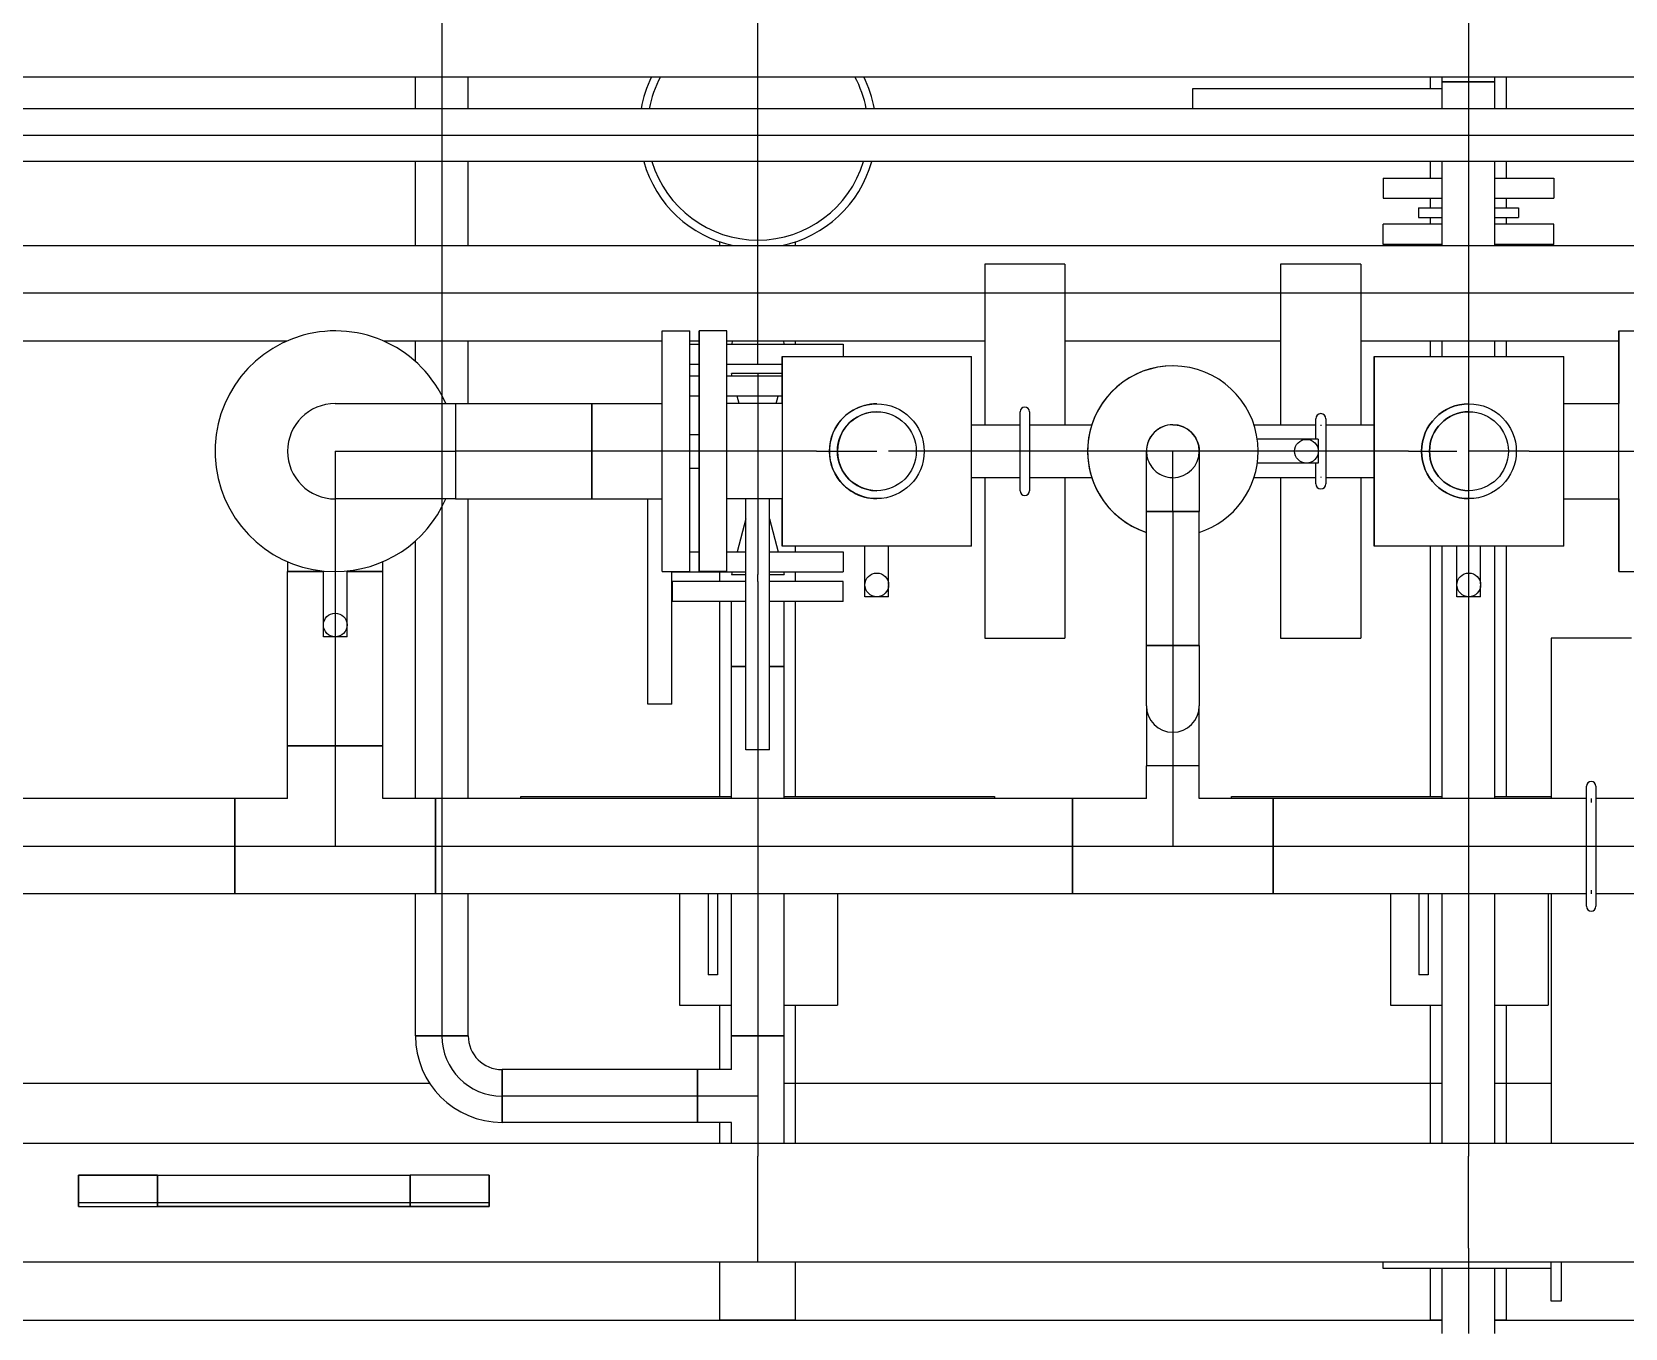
# Model space of a CAD drawing. Header units: inches. Extents: x 517790 to 538444, y 301815 to 302461.
# Drawn here: x 517886.676 to 517887.718, y 302345.551 to 302346.398 of the extents above; entities that cross this region are included whole.
import ezdxf

# ---------------------------------------------------------------- set-up
doc = ezdxf.new("R2010")
doc.units = ezdxf.units.IN
doc.header["$MEASUREMENT"] = 0
doc.layers.add('Layout', color=6, linetype='Continuous', lineweight=15)
doc.layers.add('硅胶总平面底图 工艺装置区', color=253, linetype='Continuous')

msp = doc.modelspace()

# ---------------------------------------------------------------- linework, layer by layer
at = {"layer": 'Layout', "color": 9, "lineweight": -3}
msp.add_arc((517885.3168, 302344.7463), 11.9999, 0, 86.22389, dxfattribs=at)
at = {"layer": '硅胶总平面底图 工艺装置区', "color": 253, "linetype": 'Continuous', "lineweight": -3}
for p, q in [((517886.9442, 302346.4463), (517886.9442, 302346.3688)), ((517887.6158, 302346.4211), (517887.6158, 302346.3688)), ((517887.1508, 302346.1809), (517887.1508, 302346.4079)), ((517886.615, 302346.3688), (517888.0286, 302346.3688)), ((517886.9269, 302346.3479), (517886.9269, 302346.3688)), ((517886.9442, 302346.3688), (517886.9442, 302346.3479)), ((517886.9614, 302346.3479), (517886.9614, 302346.3688)), ((517887.591, 302346.3612), (517887.591, 302346.3688)), ((517887.5986, 302346.3655), (517887.5986, 302346.3688)), ((517887.5986, 302346.3655), (517887.6331, 302346.3655)), ((517887.5986, 302346.3479), (517887.5986, 302346.3655)), ((517887.6158, 302346.3655), (517887.5986, 302346.3655)), ((517887.6158, 302346.3688), (517887.6158, 302346.3655)), ((517887.6158, 302346.3655), (517887.6158, 302346.3479)), ((517887.6331, 302346.3655), (517887.6158, 302346.3655)), ((517887.6331, 302346.3655), (517887.6331, 302346.3688)), ((517887.6331, 302346.3479), (517887.6331, 302346.3655)), ((517887.6406, 302346.3479), (517887.6406, 302346.3688)), ((517887.4354, 302346.3535), (517887.4354, 302346.3612)), ((517887.4354, 302346.3612), (517887.5986, 302346.3612)), ((517887.4354, 302346.3479), (517887.4354, 302346.3535)), ((517888.1361, 302346.3479), (517886.5923, 302346.3479)), ((517886.9442, 302346.3479), (517886.9442, 302346.3134)), ((517887.6158, 302346.3479), (517887.6158, 302346.3134)), ((517886.5923, 302346.3307), (517888.1361, 302346.3307)), ((517888.1361, 302346.3134), (517886.5923, 302346.3134)), ((517886.9269, 302346.2585), (517886.9269, 302346.3134)), ((517886.9442, 302346.3134), (517886.9442, 302346.2585)), ((517886.9614, 302346.2585), (517886.9614, 302346.3134)), ((517887.591, 302346.3026), (517887.591, 302346.3134)), ((517887.5986, 302346.2585), (517887.5986, 302346.3134)), ((517887.6158, 302346.3134), (517887.6158, 302346.2585)), ((517887.6331, 302346.2585), (517887.6331, 302346.3134)), ((517887.6406, 302346.3026), (517887.6406, 302346.3134)), ((517887.56, 302346.3026), (517887.5986, 302346.3026)), ((517887.56, 302346.3026), (517887.56, 302346.2894)), ((517887.6331, 302346.3026), (517887.6716, 302346.3026)), ((517887.6716, 302346.3026), (517887.6716, 302346.2894)), ((517887.56, 302346.2894), (517887.5986, 302346.2894)), ((517887.583, 302346.2832), (517887.5986, 302346.2832)), ((517887.583, 302346.2832), (517887.583, 302346.2769)), ((517887.591, 302346.2832), (517887.591, 302346.2894)), ((517887.6331, 302346.2894), (517887.6716, 302346.2894)), ((517887.6331, 302346.2832), (517887.6486, 302346.2832)), ((517887.6406, 302346.2832), (517887.6406, 302346.2894)), ((517887.6486, 302346.2832), (517887.6486, 302346.2769)), ((517887.5986, 302346.2724), (517887.56, 302346.2724)), ((517887.56, 302346.2592), (517887.56, 302346.2724)), ((517887.583, 302346.2769), (517887.5986, 302346.2769)), ((517887.591, 302346.2724), (517887.591, 302346.2769)), ((517887.6331, 302346.2769), (517887.6486, 302346.2769)), ((517887.6716, 302346.2724), (517887.6331, 302346.2724)), ((517887.6406, 302346.2724), (517887.6406, 302346.2769)), ((517887.6716, 302346.2592), (517887.6716, 302346.2724)), ((517887.126, 302346.2585), (517887.126, 302346.2609)), ((517887.1756, 302346.2585), (517887.1756, 302346.2609)), ((517887.5986, 302346.2592), (517887.56, 302346.2592)), ((517887.591, 302346.2585), (517887.591, 302346.2592)), ((517887.6716, 302346.2592), (517887.6331, 302346.2592)), ((517887.6406, 302346.2585), (517887.6406, 302346.2592)), ((517886.6274, 302346.2585), (517887.9504, 302346.2585)), ((517886.9442, 302346.2585), (517886.9442, 302346.1962)), ((517887.6158, 302346.2585), (517887.6158, 302346.1962)), ((517887.2993, 302346.2463), (517887.2993, 302346.1413)), ((517887.3518, 302346.2463), (517887.2993, 302346.2463)), ((517887.3518, 302346.2463), (517887.3518, 302346.1413)), ((517887.4929, 302346.2463), (517887.4929, 302346.1413)), ((517887.5454, 302346.2463), (517887.4929, 302346.2463)), ((517887.5454, 302346.2463), (517887.5454, 302346.1413)), ((517887.2993, 302346.2273), (517886.6274, 302346.2273)), ((517887.3518, 302346.2273), (517887.2993, 302346.2273)), ((517887.4929, 302346.2273), (517887.3518, 302346.2273)), ((517887.5454, 302346.2273), (517887.4929, 302346.2273)), ((517887.9504, 302346.2273), (517887.5454, 302346.2273)), ((517887.0882, 302346.124), (517887.0882, 302346.2028)), ((517887.0882, 302346.2028), (517887.1063, 302346.2028)), ((517887.1063, 302346.124), (517887.1063, 302346.2028)), ((517887.1306, 302346.2028), (517887.1125, 302346.2028)), ((517887.7142, 302346.2028), (517887.7323, 302346.2028)), ((517886.6274, 302346.1962), (517886.8429, 302346.1962)), ((517886.9059, 302346.1962), (517887.0882, 302346.1962)), ((517886.9269, 302346.1827), (517886.9269, 302346.1962)), ((517886.9442, 302346.1962), (517886.9442, 302346.1606)), ((517886.9614, 302346.1552), (517886.9614, 302346.1962)), ((517887.1063, 302346.1962), (517887.1125, 302346.1962)), ((517887.1063, 302346.1941), (517887.1125, 302346.1941)), ((517887.1306, 302346.1962), (517887.2993, 302346.1962)), ((517887.1306, 302346.1941), (517887.1508, 302346.1941)), ((517887.134, 302346.1962), (517887.1338, 302346.1941)), ((517887.1508, 302346.1941), (517887.2066, 302346.1941)), ((517887.1676, 302346.1962), (517887.1679, 302346.1941)), ((517887.1756, 302346.1941), (517887.1756, 302346.1962)), ((517887.2066, 302346.1941), (517887.2066, 302346.186)), ((517887.3518, 302346.1962), (517887.4929, 302346.1962)), ((517887.5454, 302346.1962), (517887.7142, 302346.1962)), ((517887.591, 302346.186), (517887.591, 302346.1962)), ((517887.5986, 302346.186), (517887.5986, 302346.1962)), ((517887.6158, 302346.1962), (517887.6158, 302346.186)), ((517887.6331, 302346.186), (517887.6331, 302346.1962)), ((517887.6406, 302346.186), (517887.6406, 302346.1962)), ((517887.1063, 302346.1809), (517887.1125, 302346.1809)), ((517887.1306, 302346.1809), (517887.1508, 302346.1809)), ((517887.1508, 302346.1809), (517887.1667, 302346.1809)), ((517887.1667, 302346.186), (517887.1667, 302346.186)), ((517887.1667, 302346.186), (517887.1667, 302346.062)), ((517887.1667, 302346.1552), (517887.1667, 302346.186)), ((517887.1667, 302346.186), (517887.2907, 302346.186)), ((517887.2907, 302346.062), (517887.2907, 302346.186)), ((517887.5541, 302346.062), (517887.5541, 302346.186)), ((517887.5541, 302346.186), (517887.5541, 302346.186)), ((517887.5541, 302346.186), (517887.5541, 302346.062)), ((517887.5541, 302346.186), (517887.6781, 302346.186)), ((517887.6158, 302346.186), (517887.6158, 302346.1634)), ((517887.6781, 302346.062), (517887.6781, 302346.186)), ((517887.1125, 302346.1732), (517887.1063, 302346.1732)), ((517887.1508, 302346.1732), (517887.1306, 302346.1732)), ((517887.1667, 302346.1748), (517887.1336, 302346.1748)), ((517887.134, 302346.1732), (517887.1336, 302346.1748)), ((517887.1508, 302346.1748), (517887.1508, 302346.1552)), ((517887.1667, 302346.1732), (517887.1508, 302346.1732)), ((517886.8744, 302346.1552), (517886.9531, 302346.1552)), ((517886.9442, 302346.1606), (517886.9442, 302346.0875)), ((517886.9531, 302346.1552), (517886.9531, 302346.124)), ((517886.9531, 302346.1552), (517887.0423, 302346.1552)), ((517886.9531, 302346.1552), (517886.9531, 302346.0928)), ((517887.0423, 302346.124), (517887.0423, 302346.1552)), ((517887.0423, 302346.1552), (517887.0882, 302346.1552)), ((517887.0423, 302346.1552), (517887.0423, 302346.124)), ((517887.1125, 302346.16), (517887.1063, 302346.16)), ((517887.1508, 302346.16), (517887.1306, 302346.16)), ((517887.1667, 302346.1552), (517887.1306, 302346.1552)), ((517887.1387, 302346.1552), (517887.1374, 302346.16)), ((517887.1667, 302346.16), (517887.1508, 302346.16)), ((517887.1508, 302346.1552), (517887.1508, 302346.0928)), ((517887.1629, 302346.1552), (517887.1642, 302346.16)), ((517887.2287, 302346.155), (517887.2287, 302346.155)), ((517887.6158, 302346.1634), (517887.6158, 302346.0289)), ((517887.6158, 302346.1634), (517887.6158, 302346.1634)), ((517887.6158, 302346.1634), (517887.6158, 302346.1634)), ((517887.6161, 302346.155), (517887.6161, 302346.155)), ((517887.6781, 302346.1552), (517887.7142, 302346.1552)), ((517887.2287, 302346.1498), (517887.2287, 302346.1498)), ((517887.3224, 302346.0982), (517887.3224, 302346.1498)), ((517887.3286, 302346.1498), (517887.3286, 302346.0982)), ((517887.5159, 302346.1318), (517887.5159, 302346.1453)), ((517887.5224, 302346.1453), (517887.5224, 302346.1027)), ((517887.6161, 302346.1498), (517887.6161, 302346.1498)), ((517887.1063, 302346.135), (517887.1125, 302346.135)), ((517887.2907, 302346.1413), (517887.3224, 302346.1413)), ((517887.3286, 302346.1413), (517887.3693, 302346.1413)), ((517887.4224, 302346.1413), (517887.4224, 302346.1413)), ((517887.4224, 302346.1413), (517887.4224, 302346.1413)), ((517887.4754, 302346.1413), (517887.5159, 302346.1413)), ((517887.5192, 302346.1413), (517887.5192, 302346.1407)), ((517887.5192, 302346.1413), (517887.5192, 302346.1407)), ((517887.5224, 302346.1413), (517887.5541, 302346.1413)), ((517886.8744, 302346.124), (517886.9531, 302346.124)), ((517886.8744, 302346.124), (517886.8744, 302346.0453)), ((517887.0423, 302346.124), (517886.9531, 302346.124)), ((517886.9531, 302346.124), (517886.9531, 302346.0928)), ((517886.9531, 302346.124), (517886.9531, 302346.124)), ((517886.9531, 302346.124), (517886.9531, 302346.124)), ((517887.1063, 302346.124), (517887.0423, 302346.124)), ((517887.0423, 302346.0928), (517887.0423, 302346.124)), ((517887.0423, 302346.124), (517887.0423, 302346.0928)), ((517887.0882, 302346.0453), (517887.0882, 302346.124)), ((517887.1893, 302346.124), (517887.1063, 302346.124)), ((517887.1063, 302346.0453), (517887.1063, 302346.124)), ((517887.1893, 302346.124), (517887.1893, 302346.124)), ((517887.1893, 302346.124), (517887.2287, 302346.124)), ((517887.2287, 302346.124), (517887.2287, 302346.124)), ((517887.2287, 302346.124), (517887.2287, 302346.124)), ((517887.2287, 302346.124), (517887.2287, 302346.124)), ((517887.268, 302346.124), (517887.2364, 302346.124)), ((517887.268, 302346.124), (517887.268, 302346.124)), ((517887.268, 302346.124), (517887.268, 302346.124)), ((517887.2907, 302346.124), (517887.268, 302346.124)), ((517887.3224, 302346.124), (517887.2907, 302346.124)), ((517887.3286, 302346.124), (517887.3224, 302346.124)), ((517887.3666, 302346.124), (517887.3286, 302346.124)), ((517887.383, 302346.124), (517887.3666, 302346.124)), ((517887.4224, 302346.124), (517887.383, 302346.124)), ((517887.383, 302346.124), (517887.383, 302346.124)), ((517887.383, 302346.124), (517887.383, 302346.124)), ((517887.4224, 302346.124), (517887.4224, 302346.124)), ((517887.4617, 302346.124), (517887.4224, 302346.124)), ((517887.4224, 302346.124), (517887.4224, 302346.124)), ((517887.4224, 302346.124), (517887.4224, 302346.124)), ((517887.4224, 302346.124), (517887.4224, 302346.124)), ((517887.5224, 302346.124), (517887.4617, 302346.124)), ((517887.4617, 302346.124), (517887.4617, 302346.124)), ((517887.5175, 302346.1318), (517887.4776, 302346.1318)), ((517887.5175, 302346.1318), (517887.5175, 302346.124)), ((517887.5175, 302346.124), (517887.5175, 302346.1163)), ((517887.5541, 302346.124), (517887.5224, 302346.124)), ((517887.5766, 302346.124), (517887.5541, 302346.124)), ((517887.5766, 302346.124), (517887.5766, 302346.124)), ((517887.5766, 302346.124), (517887.6082, 302346.124)), ((517887.616, 302346.124), (517887.616, 302346.124)), ((517887.616, 302346.124), (517887.616, 302346.124)), ((517887.616, 302346.124), (517887.616, 302346.124)), ((517887.616, 302346.124), (517887.6161, 302346.124)), ((517887.616, 302346.124), (517887.616, 302346.124)), ((517887.6554, 302346.124), (517887.6161, 302346.124)), ((517887.6554, 302346.124), (517887.6554, 302346.124)), ((517887.6554, 302346.124), (517887.7385, 302346.124)), ((517887.5175, 302346.1163), (517887.4776, 302346.1163)), ((517887.5159, 302346.1027), (517887.5159, 302346.1163)), ((517887.1063, 302346.113), (517887.1125, 302346.113)), ((517887.2907, 302346.1068), (517887.3224, 302346.1068)), ((517887.2993, 302346.1068), (517887.2993, 302346.0018)), ((517887.3286, 302346.1068), (517887.3693, 302346.1068)), ((517887.3518, 302346.1068), (517887.3518, 302346.0018)), ((517887.4754, 302346.1068), (517887.5159, 302346.1068)), ((517887.4929, 302346.1068), (517887.4929, 302346.0018)), ((517887.5192, 302346.1073), (517887.5192, 302346.1068)), ((517887.5192, 302346.1073), (517887.5192, 302346.1068)), ((517887.5224, 302346.1068), (517887.5541, 302346.1068)), ((517887.5454, 302346.1068), (517887.5454, 302346.0018)), ((517886.9531, 302346.0928), (517886.8744, 302346.0928)), ((517886.9531, 302346.0928), (517887.0423, 302346.0928)), ((517886.9614, 302345.8969), (517886.9614, 302346.0928)), ((517887.0423, 302346.0928), (517887.0882, 302346.0928)), ((517887.079, 302345.9587), (517887.079, 302346.0928)), ((517887.1667, 302346.0928), (517887.1306, 302346.0928)), ((517887.1431, 302345.9287), (517887.1431, 302346.0928)), ((517887.1508, 302346.0928), (517887.1508, 302346.0435)), ((517887.1586, 302345.9287), (517887.1586, 302346.0928)), ((517887.1667, 302346.062), (517887.1667, 302346.0928)), ((517887.2287, 302346.0982), (517887.2287, 302346.0982)), ((517887.2287, 302346.093), (517887.2287, 302346.093)), ((517887.6161, 302346.0982), (517887.6161, 302346.0982)), ((517887.6161, 302346.093), (517887.6161, 302346.093)), ((517887.6781, 302346.0928), (517887.7142, 302346.0928)), ((517886.9442, 302346.0875), (517886.9442, 302345.8969)), ((517887.4396, 302346.0846), (517887.4051, 302346.0846)), ((517887.4051, 302346.0846), (517887.4396, 302346.0846)), ((517887.4051, 302345.9969), (517887.4051, 302346.0846)), ((517887.4224, 302346.0846), (517887.4224, 302346.0847)), ((517887.4224, 302346.0847), (517887.4224, 302346.0847)), ((517887.4224, 302346.0846), (517887.4224, 302345.9969)), ((517887.4396, 302345.9969), (517887.4396, 302346.0846)), ((517887.1431, 302346.0797), (517887.1374, 302346.0583)), ((517887.1586, 302346.0797), (517887.1642, 302346.0583)), ((517886.9269, 302345.8969), (517886.9269, 302346.0653)), ((517887.1667, 302346.062), (517887.1667, 302346.062)), ((517887.2907, 302346.062), (517887.1667, 302346.062)), ((517887.1756, 302346.0583), (517887.1756, 302346.062)), ((517887.2209, 302346.0289), (517887.2209, 302346.062)), ((517887.2364, 302346.0369), (517887.2364, 302346.062)), ((517887.5541, 302346.062), (517887.5541, 302346.062)), ((517887.6781, 302346.062), (517887.5541, 302346.062)), ((517887.591, 302345.8982), (517887.591, 302346.062)), ((517887.5986, 302345.8969), (517887.5986, 302346.062)), ((517887.6082, 302346.0289), (517887.6082, 302346.062)), ((517887.6237, 302346.0373), (517887.6237, 302346.062)), ((517887.6331, 302345.8969), (517887.6331, 302346.062)), ((517887.6406, 302345.8982), (517887.6406, 302346.062)), ((517886.8432, 302346.0517), (517886.8432, 302346.0453)), ((517886.9056, 302346.0453), (517886.9056, 302346.0517)), ((517887.1063, 302346.0583), (517887.1125, 302346.0583)), ((517887.1306, 302346.0583), (517887.1431, 302346.0583)), ((517887.1586, 302346.0583), (517887.2066, 302346.0583)), ((517887.2066, 302346.0583), (517887.2066, 302346.0451)), ((517886.8667, 302346.0453), (517886.8432, 302346.0453)), ((517886.8432, 302346.0453), (517886.8667, 302346.0453)), ((517886.8432, 302345.9313), (517886.8432, 302346.0453)), ((517886.8667, 302346.0026), (517886.8667, 302346.0457)), ((517886.8744, 302346.0453), (517886.8744, 302346.0453)), ((517886.8744, 302346.0453), (517886.8744, 302346.0453)), ((517886.8744, 302346.0453), (517886.8744, 302346.0026)), ((517886.8822, 302346.0026), (517886.8822, 302346.0457)), ((517886.9056, 302346.0453), (517886.8822, 302346.0453)), ((517886.8822, 302346.0453), (517886.9056, 302346.0453)), ((517886.9056, 302345.9313), (517886.9056, 302346.0453)), ((517887.0882, 302346.0453), (517887.1063, 302346.0453)), ((517887.0945, 302345.9587), (517887.0945, 302346.0453)), ((517887.095, 302346.0453), (517887.095, 302346.0451)), ((517887.095, 302346.0451), (517887.1431, 302346.0451)), ((517887.1306, 302346.0453), (517887.1125, 302346.0453)), ((517887.126, 302346.0389), (517887.126, 302346.0451)), ((517887.134, 302346.0451), (517887.1336, 302346.0435)), ((517887.1336, 302346.0435), (517887.1431, 302346.0435)), ((517887.1508, 302346.0389), (517887.1508, 302346.0435)), ((517887.1586, 302346.0451), (517887.2066, 302346.0451)), ((517887.1586, 302346.0435), (517887.1681, 302346.0435)), ((517887.1677, 302346.0451), (517887.1681, 302346.0435)), ((517887.1756, 302346.0389), (517887.1756, 302346.0451)), ((517887.616, 302346.0444), (517887.616, 302346.0444)), ((517887.7142, 302346.0453), (517887.7323, 302346.0453)), ((517887.1431, 302346.0389), (517887.095, 302346.0389)), ((517887.095, 302346.0258), (517887.095, 302346.0389)), ((517887.1508, 302346.0389), (517887.1508, 302345.9833)), ((517887.2066, 302346.0389), (517887.1586, 302346.0389)), ((517887.2066, 302346.0258), (517887.2066, 302346.0389)), ((517887.2364, 302346.0289), (517887.2364, 302346.0363)), ((517887.6237, 302346.0289), (517887.6237, 302346.0359)), ((517887.1431, 302346.0258), (517887.095, 302346.0258)), ((517887.126, 302345.8982), (517887.126, 302346.0258)), ((517887.1336, 302345.9833), (517887.1336, 302346.0258)), ((517887.2066, 302346.0258), (517887.1586, 302346.0258)), ((517887.1681, 302345.9833), (517887.1681, 302346.0258)), ((517887.1756, 302345.8982), (517887.1756, 302346.0258)), ((517887.2287, 302346.0289), (517887.2209, 302346.0289)), ((517887.2364, 302346.0289), (517887.2287, 302346.0289)), ((517887.616, 302346.0289), (517887.6082, 302346.0289)), ((517887.6158, 302346.0289), (517887.6158, 302345.8969)), ((517887.6237, 302346.0289), (517887.616, 302346.0289)), ((517887.616, 302346.0289), (517887.616, 302346.0289)), ((517886.8744, 302346.0026), (517886.8667, 302346.0026)), ((517886.8822, 302346.0026), (517886.8744, 302346.0026)), ((517886.8744, 302346.0026), (517886.8744, 302345.9313)), ((517887.2993, 302346.0018), (517887.3518, 302346.0018)), ((517887.4929, 302346.0018), (517887.5454, 302346.0018)), ((517887.7224, 302346.0018), (517887.6699, 302346.0018)), ((517887.6699, 302346.0018), (517887.6699, 302345.8969)), ((517887.4396, 302345.9969), (517887.4051, 302345.9969)), ((517887.4051, 302345.9575), (517887.4051, 302345.9969)), ((517887.4051, 302345.9969), (517887.4396, 302345.9969)), ((517887.4224, 302345.9969), (517887.4224, 302345.9969)), ((517887.4224, 302345.9969), (517887.4224, 302345.9969)), ((517887.4224, 302345.9969), (517887.4224, 302345.9575)), ((517887.4396, 302345.9969), (517887.4396, 302345.9575)), ((517887.1336, 302345.9833), (517887.1431, 302345.9833)), ((517887.1336, 302345.8969), (517887.1336, 302345.9833)), ((517887.1431, 302345.9833), (517887.1336, 302345.9833)), ((517887.1508, 302345.9833), (517887.1508, 302345.9287)), ((517887.1586, 302345.9833), (517887.1681, 302345.9833)), ((517887.1681, 302345.9833), (517887.1586, 302345.9833)), ((517887.1681, 302345.8969), (517887.1681, 302345.9833)), ((517887.0867, 302345.9587), (517887.079, 302345.9587)), ((517887.0945, 302345.9587), (517887.0867, 302345.9587)), ((517887.4051, 302345.9575), (517887.4051, 302345.9182)), ((517887.4224, 302345.9575), (517887.4224, 302345.9403)), ((517887.4396, 302345.9182), (517887.4396, 302345.9575)), ((517887.4224, 302345.9403), (517887.4224, 302345.9182)), ((517886.9056, 302345.9313), (517886.8432, 302345.9313)), ((517886.8432, 302345.8969), (517886.8432, 302345.9313)), ((517886.8432, 302345.9313), (517886.9056, 302345.9313)), ((517886.8744, 302345.9313), (517886.8744, 302345.8657)), ((517886.8744, 302345.9313), (517886.8744, 302345.9313)), ((517886.9056, 302345.8969), (517886.9056, 302345.9313)), ((517887.1508, 302345.9287), (517887.1431, 302345.9287)), ((517887.1508, 302345.9287), (517887.1508, 302345.8969)), ((517887.1586, 302345.9287), (517887.1508, 302345.9287)), ((517887.4396, 302345.9182), (517887.4051, 302345.9182)), ((517887.4051, 302345.8969), (517887.4051, 302345.9182)), ((517887.4224, 302345.9182), (517887.4051, 302345.9182)), ((517887.4224, 302345.9182), (517887.4224, 302345.8657)), ((517887.4224, 302345.9182), (517887.4224, 302345.9182)), ((517887.4224, 302345.9182), (517887.4224, 302345.9182)), ((517887.4224, 302345.9182), (517887.4224, 302345.9182)), ((517887.4396, 302345.9182), (517887.4224, 302345.9182)), ((517887.4396, 302345.8969), (517887.4396, 302345.9182)), ((517887.693, 302345.8264), (517887.693, 302345.9049)), ((517887.6992, 302345.9049), (517887.6992, 302345.8264)), ((517886.8088, 302345.8969), (517886.6274, 302345.8969)), ((517886.8088, 302345.8969), (517886.8088, 302345.8345)), ((517886.8432, 302345.8969), (517886.8088, 302345.8969)), ((517886.8088, 302345.8345), (517886.8088, 302345.8969)), ((517886.94, 302345.8969), (517886.9056, 302345.8969)), ((517886.94, 302345.8345), (517886.94, 302345.8969)), ((517887.3568, 302345.8969), (517886.94, 302345.8969)), ((517886.94, 302345.8969), (517886.94, 302345.8345)), ((517886.9442, 302345.8969), (517886.9442, 302345.8345)), ((517886.9958, 302345.8982), (517887.1336, 302345.8982)), ((517886.9958, 302345.8969), (517886.9958, 302345.8982)), ((517887.1508, 302345.8969), (517887.1508, 302345.8345)), ((517887.1681, 302345.8982), (517887.3058, 302345.8982)), ((517887.3058, 302345.8982), (517887.3058, 302345.8969)), ((517887.3568, 302345.8969), (517887.3568, 302345.8345)), ((517887.4051, 302345.8969), (517887.3568, 302345.8969)), ((517887.3568, 302345.8345), (517887.3568, 302345.8969)), ((517887.488, 302345.8969), (517887.4396, 302345.8969)), ((517887.4608, 302345.8969), (517887.4608, 302345.8982)), ((517887.4608, 302345.8982), (517887.5986, 302345.8982)), ((517887.488, 302345.8969), (517887.488, 302345.8345)), ((517887.488, 302345.8345), (517887.488, 302345.8969)), ((517887.693, 302345.8969), (517887.488, 302345.8969)), ((517887.6158, 302345.8969), (517887.6158, 302345.8345)), ((517887.6331, 302345.8982), (517887.6699, 302345.8982)), ((517887.6961, 302345.8969), (517887.6961, 302345.8944)), ((517887.6961, 302345.8969), (517887.6961, 302345.8944)), ((517887.9042, 302345.8969), (517887.6992, 302345.8969)), ((517886.6274, 302345.8657), (517886.8088, 302345.8657)), ((517886.8088, 302345.8657), (517886.8088, 302345.8657)), ((517886.8088, 302345.8657), (517886.94, 302345.8657)), ((517886.94, 302345.8657), (517887.3568, 302345.8657)), ((517886.94, 302345.8657), (517886.94, 302345.8657)), ((517886.94, 302345.8657), (517886.94, 302345.8657)), ((517887.3568, 302345.8657), (517887.3568, 302345.8657)), ((517887.3568, 302345.8657), (517887.488, 302345.8657)), ((517887.488, 302345.8657), (517887.488, 302345.8657)), ((517887.488, 302345.8657), (517887.488, 302345.8657)), ((517887.488, 302345.8657), (517887.693, 302345.8657)), ((517887.693, 302345.8657), (517887.6992, 302345.8657)), ((517887.6992, 302345.8657), (517887.9042, 302345.8657)), ((517886.8088, 302345.8345), (517886.6274, 302345.8345)), ((517886.94, 302345.8345), (517886.8088, 302345.8345)), ((517886.9269, 302345.7417), (517886.9269, 302345.8345)), ((517887.3568, 302345.8345), (517886.94, 302345.8345)), ((517886.9442, 302345.8345), (517886.9442, 302345.7417)), ((517886.9614, 302345.7417), (517886.9614, 302345.8345)), ((517887.0997, 302345.8345), (517887.0997, 302345.7618)), ((517887.1183, 302345.8345), (517887.1183, 302345.7815)), ((517887.1245, 302345.8345), (517887.1245, 302345.7815)), ((517887.1336, 302345.7417), (517887.1336, 302345.8345)), ((517887.1508, 302345.8345), (517887.1508, 302345.7417)), ((517887.1681, 302345.7417), (517887.1681, 302345.8345)), ((517887.203, 302345.8345), (517887.203, 302345.7618)), ((517887.488, 302345.8345), (517887.3568, 302345.8345)), ((517887.693, 302345.8345), (517887.488, 302345.8345)), ((517887.5647, 302345.8345), (517887.5647, 302345.7618)), ((517887.5833, 302345.8345), (517887.5833, 302345.7815)), ((517887.5895, 302345.8345), (517887.5895, 302345.7815)), ((517887.5986, 302345.6715), (517887.5986, 302345.8345)), ((517887.6158, 302345.8345), (517887.6158, 302345.6715)), ((517887.6331, 302345.6715), (517887.6331, 302345.8345)), ((517887.668, 302345.8345), (517887.668, 302345.7618)), ((517887.6699, 302345.8345), (517887.6699, 302345.6715)), ((517887.6961, 302345.837), (517887.6961, 302345.8345)), ((517887.6961, 302345.837), (517887.6961, 302345.8345)), ((517887.9042, 302345.8345), (517887.6992, 302345.8345)), ((517887.1245, 302345.7815), (517887.1183, 302345.7815)), ((517887.5895, 302345.7815), (517887.5833, 302345.7815)), ((517887.0997, 302345.7618), (517887.1336, 302345.7618)), ((517887.126, 302345.7196), (517887.126, 302345.7618)), ((517887.1681, 302345.7618), (517887.203, 302345.7618)), ((517887.1756, 302345.6715), (517887.1756, 302345.7618)), ((517887.5647, 302345.7618), (517887.5986, 302345.7618)), ((517887.591, 302345.6715), (517887.591, 302345.7618)), ((517887.6331, 302345.7618), (517887.668, 302345.7618)), ((517887.6406, 302345.6715), (517887.6406, 302345.7618)), ((517886.9614, 302345.7417), (517886.9269, 302345.7417)), ((517886.9269, 302345.7417), (517886.9442, 302345.7417)), ((517886.9442, 302345.7417), (517886.9442, 302345.7417)), ((517886.9442, 302345.7417), (517886.9442, 302345.7417)), ((517886.9442, 302345.7417), (517886.9614, 302345.7417)), ((517887.1336, 302345.7417), (517887.1681, 302345.7417)), ((517887.1681, 302345.7417), (517887.1336, 302345.7417)), ((517887.1336, 302345.7196), (517887.1336, 302345.7417)), ((517887.1508, 302345.7417), (517887.1508, 302345.7417)), ((517887.1508, 302345.7417), (517887.1508, 302345.6715)), ((517887.1681, 302345.6715), (517887.1681, 302345.7417)), ((517886.9835, 302345.6851), (517886.9835, 302345.7196)), ((517887.1114, 302345.7196), (517886.9835, 302345.7196)), ((517886.9835, 302345.7196), (517886.9835, 302345.6851)), ((517887.1114, 302345.6851), (517887.1114, 302345.7196)), ((517887.1115, 302345.7196), (517887.1115, 302345.7024)), ((517887.1336, 302345.7196), (517887.1115, 302345.7196)), ((517886.6453, 302345.7107), (517886.9362, 302345.7107)), ((517887.1114, 302345.7107), (517887.1115, 302345.7107)), ((517887.1681, 302345.7107), (517887.5986, 302345.7107)), ((517887.6331, 302345.7107), (517887.6699, 302345.7107)), ((517886.9835, 302345.7024), (517887.1114, 302345.7024)), ((517886.9835, 302345.7024), (517886.9835, 302345.7024)), ((517886.9835, 302345.7024), (517886.9835, 302345.7024)), ((517887.1114, 302345.7024), (517887.1115, 302345.7024)), ((517887.1115, 302345.7024), (517887.1508, 302345.7024)), ((517887.1115, 302345.7024), (517887.1115, 302345.6851)), ((517887.1114, 302345.6851), (517886.9835, 302345.6851)), ((517887.1336, 302345.6851), (517887.1115, 302345.6851)), ((517887.126, 302345.6715), (517887.126, 302345.6851)), ((517887.1336, 302345.6715), (517887.1336, 302345.6851)), ((517886.4449, 302345.6715), (517890.7419, 302345.6715)), ((517887.1508, 302345.6715), (517887.1508, 302345.663)), ((517887.6158, 302345.6715), (517887.6158, 302345.663)), ((517887.1508, 302345.6074), (517887.1508, 302345.663)), ((517887.1508, 302345.663), (517887.1508, 302345.663)), ((517887.1508, 302345.663), (517887.1508, 302345.663)), ((517887.6158, 302345.6074), (517887.6158, 302345.663)), ((517886.7582, 302345.6507), (517886.7065, 302345.6507)), ((517886.7065, 302345.6507), (517886.7582, 302345.6507)), ((517886.7065, 302345.6507), (517886.7065, 302345.6301)), ((517886.7065, 302345.6301), (517886.7065, 302345.6507)), ((517886.7582, 302345.6301), (517886.7582, 302345.6507)), ((517886.7582, 302345.6507), (517886.7582, 302345.6301)), ((517886.7582, 302345.6507), (517886.9235, 302345.6507)), ((517886.7582, 302345.6507), (517886.9235, 302345.6507)), ((517886.7582, 302345.6507), (517886.7582, 302345.6301)), ((517886.9752, 302345.6507), (517886.9235, 302345.6507)), ((517886.9752, 302345.6507), (517886.9235, 302345.6507)), ((517886.9235, 302345.6507), (517886.9235, 302345.6301)), ((517886.9235, 302345.6301), (517886.9235, 302345.6507)), ((517886.9235, 302345.6507), (517886.9235, 302345.6301)), ((517886.9752, 302345.6301), (517886.9752, 302345.6507)), ((517886.9752, 302345.6507), (517886.9752, 302345.6301)), ((517886.7065, 302345.6328), (517886.9752, 302345.6328)), ((517886.7065, 302345.6301), (517886.7582, 302345.6301)), ((517886.7065, 302345.6301), (517886.7582, 302345.6301)), ((517886.9235, 302345.6301), (517886.7582, 302345.6301)), ((517886.7582, 302345.6301), (517886.9235, 302345.6301)), ((517886.9235, 302345.6301), (517886.9752, 302345.6301)), ((517886.9752, 302345.6301), (517886.9235, 302345.6301)), ((517887.1508, 302345.594), (517887.1508, 302345.6074)), ((517887.6158, 302345.6028), (517887.6158, 302345.6074)), ((517887.6158, 302345.6028), (517887.6158, 302345.594)), ((517886.4449, 302345.594), (517890.7419, 302345.594)), ((517887.126, 302345.5557), (517887.126, 302345.594)), ((517887.1756, 302345.5557), (517887.1756, 302345.594)), ((517887.56, 302345.5896), (517887.56, 302345.594)), ((517887.6158, 302345.594), (517887.6158, 302345.5471)), ((517887.6699, 302345.5682), (517887.6699, 302345.594)), ((517887.6764, 302345.594), (517887.6764, 302345.5682)), ((517887.6158, 302345.5896), (517887.56, 302345.5896)), ((517887.591, 302345.5557), (517887.591, 302345.5896)), ((517887.5986, 302345.5471), (517887.5986, 302345.5896)), ((517887.6699, 302345.5896), (517887.6158, 302345.5896)), ((517887.6331, 302345.5471), (517887.6331, 302345.5896)), ((517887.6406, 302345.5557), (517887.6406, 302345.5896)), ((517887.6764, 302345.5682), (517887.6699, 302345.5682)), ((517886.6453, 302345.5557), (517887.5986, 302345.5557)), ((517887.1756, 302345.5557), (517887.126, 302345.5557)), ((517887.5986, 302345.5557), (517887.591, 302345.5557)), ((517887.6331, 302345.5557), (517888.3219, 302345.5557)), ((517887.6406, 302345.5557), (517887.6331, 302345.5557))]:
    msp.add_line(p, q, dxfattribs=at)
for centre, radius in [((517887.2287, 302346.124), 0.031), ((517887.6161, 302346.124), 0.031), ((517887.2287, 302346.124), 0.0258), ((517887.6161, 302346.124), 0.0258), ((517887.5098, 302346.124), 0.00775), ((517887.2287, 302346.0366), 0.00775), ((517887.616, 302346.0366), 0.00775), ((517886.8744, 302346.0104), 0.00775)]:
    msp.add_circle(centre, radius, dxfattribs=at)
for centre, radius, start, end in [((517887.1508, 302346.3344), 0.0775, 153.6196, 169.9212), ((517887.1508, 302346.3344), 0.0723, 151.5712, 169.1929), ((517887.1508, 302346.3344), 0.0723, 10.8071, 28.4288), ((517887.1508, 302346.3344), 0.0775, 10.0788, 26.3804), ((517887.1508, 302346.3344), 0.0775, 195.6848, 258.1917), ((517887.1508, 302346.3344), 0.0723, 196.8373, 270), ((517887.1508, 302346.3344), 0.0723, 270, 343.1627), ((517887.1508, 302346.3344), 0.0775, 281.8083, 344.3152), ((517886.8744, 302346.124), 0.0787, 23.318, 270), ((517887.4224, 302346.124), 0.0558, 89.9973, 251.9927), ((517887.4224, 302346.124), 0.0558, 0, 251.9853), ((517886.8744, 302346.124), 0.0312, 90, 270), ((517886.8744, 302346.124), 0.0312, 90, 270), ((517887.2287, 302346.124), 0.031, 89.9986, 270.0014), ((517887.6161, 302346.124), 0.031, 90, 180), ((517887.2287, 302346.124), 0.0258, 89.9983, 270.0017), ((517887.3255, 302346.1498), 0.0031, 0, 180), ((517887.5192, 302346.1453), 0.00328, 0, 180), ((517887.6161, 302346.124), 0.0258, 90, 180), ((517887.4224, 302346.124), 0.0173, 90, 180.1556), ((517887.4224, 302346.124), 0.0173, 90, 180.1556), ((517887.4224, 302346.124), 0.0173, 90, 181.31), ((517887.4224, 302346.124), 0.0173, 90, 181.5973), ((517887.4224, 302346.124), 0.0173, 90, 181.31), ((517887.4224, 302346.124), 0.0173, 270, 90), ((517887.4224, 302346.124), 0.0558, 288.0329, 0), ((517887.6161, 302346.124), 0.031, 180, 270), ((517887.6161, 302346.124), 0.0258, 180, 270), ((517886.8744, 302346.124), 0.0787, 270, 336.682), ((517887.3255, 302346.0982), 0.0031, 180, 0), ((517887.5192, 302346.1027), 0.00328, 180, 0), ((517887.4224, 302345.9575), 0.0173, 180, 0), ((517887.4224, 302345.9575), 0.0173, 180, 0), ((517887.6961, 302345.9049), 0.0031, 0, 180), ((517887.6961, 302345.8264), 0.0031, 180, 0), ((517886.9835, 302345.7417), 0.0566, 180, 270), ((517886.9835, 302345.7417), 0.0394, 180, 270), ((517886.9835, 302345.7417), 0.0221, 180, 270)]:
    msp.add_arc(centre, radius, start, end, dxfattribs=at)
for centre, major_axis, ratio, start_param, end_param in [((517887.7142, 302346.124), (0, 0.0787), 0.000161, 4.712389, 7.447007), ((517887.1306, 302346.124), (0, 0.0787), 0.00003, 4.712389, 6.283185), ((517887.6158, 302346.1634), (0, -0.0394), 0.000161, 4.712389, 6.283185), ((517887.7142, 302346.124), (0, 0.0312), 0.000161, 4.712389, 6.283185), ((517887.1306, 302346.124), (0, -0.0787), 0.00003, 0, 1.570796), ((517887.4224, 302346.0846), (0, 0.0394), 0.000051, 4.712389, 6.283185), ((517887.7142, 302346.124), (0, -0.0787), 0.000161, 5.119364, 7.853982), ((517887.7142, 302346.124), (0, -0.0312), 0.000161, 0, 1.570796)]:
    msp.add_ellipse(centre, major_axis=major_axis, ratio=ratio, start_param=start_param, end_param=end_param, dxfattribs=at)
msp.add_ellipse((517887.1125, 302346.124), major_axis=(0, -0.0787), ratio=0.00003, dxfattribs=at)
for points, knots in [([(517887.4224, 302346.1413), (517887.4243, 302346.1413), (517887.4261, 302346.141), (517887.4279, 302346.1404), (517887.4296, 302346.1398), (517887.4313, 302346.1389), (517887.4328, 302346.1378), (517887.4342, 302346.1367), (517887.4355, 302346.1353), (517887.4366, 302346.1338), (517887.4376, 302346.1323), (517887.4384, 302346.1306), (517887.4389, 302346.1289), (517887.4392, 302346.128), (517887.4394, 302346.1271), (517887.4395, 302346.1262), (517887.4396, 302346.1257), (517887.4396, 302346.1253), (517887.4396, 302346.1248), (517887.4396, 302346.1247), (517887.4396, 302346.1245), (517887.4396, 302346.1243), (517887.4396, 302346.1243), (517887.4396, 302346.1243), (517887.4396, 302346.1242), (517887.4396, 302346.1242), (517887.4396, 302346.1242), (517887.4396, 302346.1242), (517887.4396, 302346.1241), (517887.4396, 302346.1241), (517887.4396, 302346.1241), (517887.4396, 302346.1241), (517887.4396, 302346.1241), (517887.4396, 302346.1241), (517887.4396, 302346.124), (517887.4396, 302346.124), (517887.4396, 302346.124), (517887.4396, 302346.124), (517887.4396, 302346.124), (517887.4396, 302346.124), (517887.4396, 302346.1239), (517887.4396, 302346.1237), (517887.4396, 302346.1235), (517887.4396, 302346.1228), (517887.4396, 302346.1214), (517887.4396, 302346.1194), (517887.4396, 302346.1174), (517887.4396, 302346.1148), (517887.4396, 302346.1118), (517887.4396, 302346.1087), (517887.4396, 302346.1052), (517887.4396, 302346.1014), (517887.4396, 302346.0976), (517887.4396, 302346.0935), (517887.4396, 302346.0894), (517887.4396, 302346.0878), (517887.4396, 302346.0862), (517887.4396, 302346.0846)], [0, 0, 0, 0, 0.00541916, 0.00541916, 0.00541916, 0.01073703, 0.01073703, 0.01073703, 0.01605854, 0.01605854, 0.01605854, 0.02137993, 0.02137993, 0.02137993, 0.02401482, 0.02401482, 0.02401482, 0.02534442, 0.02534442, 0.02534442, 0.02584444, 0.02584444, 0.02584444, 0.02595087, 0.02595087, 0.02595087, 0.02601828, 0.02601828, 0.02601828, 0.02615476, 0.02615476, 0.02615476, 0.02642415, 0.02642415, 0.02642415, 0.02687097, 0.02687097, 0.02687097, 0.0282107, 0.0282107, 0.0282107, 0.03223476, 0.03223476, 0.03223476, 0.0444492, 0.0444492, 0.0444492, 0.05661583, 0.05661583, 0.05661583, 0.0687578, 0.0687578, 0.0687578, 0.08089883, 0.08089883, 0.08089883, 0.08546835, 0.08546835, 0.08546835, 0.08546835]), ([(517887.4051, 302346.0846), (517887.4051, 302346.0889), (517887.4051, 302346.0932), (517887.4051, 302346.0972), (517887.4051, 302346.1012), (517887.4051, 302346.105), (517887.4051, 302346.1083), (517887.4051, 302346.1117), (517887.4051, 302346.1146), (517887.4051, 302346.117), (517887.4051, 302346.1194), (517887.4051, 302346.1212), (517887.4051, 302346.1224), (517887.4051, 302346.123), (517887.4051, 302346.1234), (517887.4051, 302346.1237), (517887.4051, 302346.1238), (517887.4051, 302346.1239), (517887.4051, 302346.1239), (517887.4051, 302346.124), (517887.4051, 302346.124), (517887.4051, 302346.124), (517887.4051, 302346.124), (517887.4051, 302346.124), (517887.4051, 302346.124), (517887.4051, 302346.124), (517887.4051, 302346.1239), (517887.4051, 302346.1239), (517887.4051, 302346.1239), (517887.4051, 302346.1239), (517887.4051, 302346.1239), (517887.4051, 302346.1238), (517887.4051, 302346.1238), (517887.4051, 302346.1238), (517887.4051, 302346.1238), (517887.4051, 302346.1238), (517887.4051, 302346.1237), (517887.4051, 302346.1236), (517887.4051, 302346.1235), (517887.4051, 302346.1234), (517887.4051, 302346.1232), (517887.4052, 302346.123), (517887.4052, 302346.1228), (517887.4052, 302346.1222), (517887.4053, 302346.1215), (517887.4054, 302346.1209), (517887.4057, 302346.1192), (517887.4063, 302346.1174), (517887.4072, 302346.1159), (517887.408, 302346.1142), (517887.4092, 302346.1127), (517887.4105, 302346.1115), (517887.4119, 302346.1102), (517887.4134, 302346.1092), (517887.4151, 302346.1084), (517887.4167, 302346.1076), (517887.4185, 302346.1071), (517887.4204, 302346.1069), (517887.421, 302346.1068), (517887.4217, 302346.1068), (517887.4224, 302346.1068)], [0, 0, 0, 0, 0.01235641, 0.01235641, 0.01235641, 0.0244881, 0.0244881, 0.0244881, 0.03662762, 0.03662762, 0.03662762, 0.04876599, 0.04876599, 0.04876599, 0.05477293, 0.05477293, 0.05477293, 0.05778942, 0.05778942, 0.05778942, 0.05855216, 0.05855216, 0.05855216, 0.05892012, 0.05892012, 0.05892012, 0.05934612, 0.05934612, 0.05934612, 0.05942275, 0.05942275, 0.05942275, 0.0594998, 0.0594998, 0.0594998, 0.05957667, 0.05957667, 0.05957667, 0.05988868, 0.05988868, 0.05988868, 0.06049919, 0.06049919, 0.06049919, 0.06233106, 0.06233106, 0.06233106, 0.06751527, 0.06751527, 0.06751527, 0.0728407, 0.0728407, 0.0728407, 0.07816194, 0.07816194, 0.07816194, 0.08348333, 0.08348333, 0.08348333, 0.08545633, 0.08545633, 0.08545633, 0.08545633])]:
    msp.add_open_spline(points, degree=3, knots=knots, dxfattribs=at)

doc.saveas('drawing.dxf')
